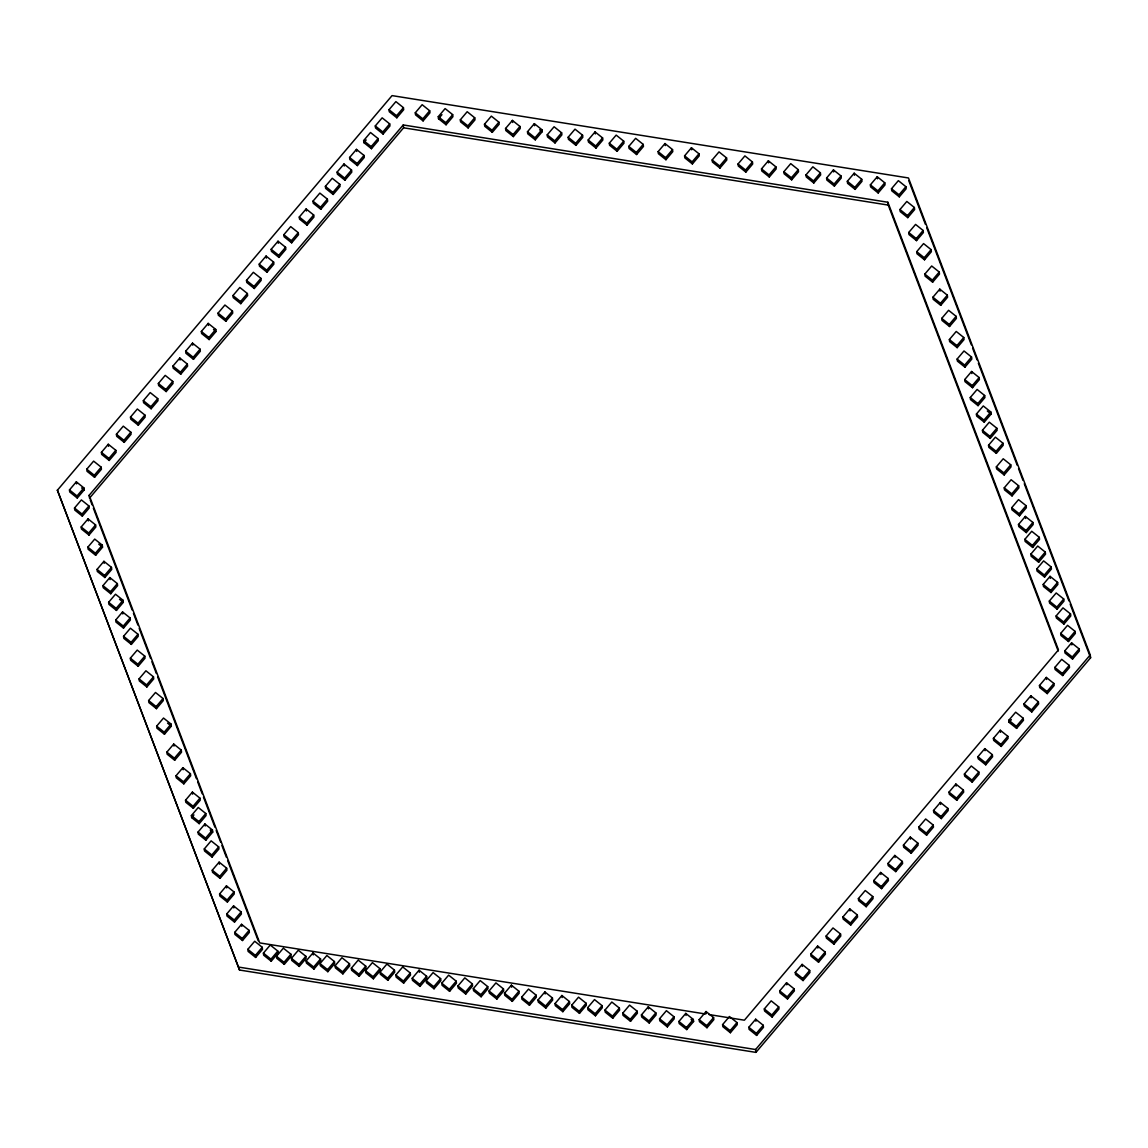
<?xml version="1.0" encoding="UTF-8"?>
<svg xmlns="http://www.w3.org/2000/svg" width="1148" height="1148" viewBox="0 0 1148 1148"><rect width="100%" height="100%" fill="white"/><g stroke="black" fill="none" stroke-linecap="round" stroke-linejoin="round"><path stroke-width="1.5" d="M57.4 490.225L392.056 95.614L908.47 177.969L1090.241 654.934L1090.6 657.775L755.944 1052.386L239.53 970.031L57.4 490.225L239.53 970.031M375.281 125.936L382.155 117.842L389.689 123.884L389.961 125.95L383.102 134.043L375.554 127.988L375.281 125.936L382.829 131.977L383.102 134.043M389.029 109.706L395.888 101.612L403.436 107.654L403.694 109.706L396.835 117.799L389.287 111.758L389.029 109.706L396.577 115.747L396.835 117.799M201.345 331.471L208.204 323.377L215.752 329.419L216.011 331.485L209.151 339.578L201.603 333.523L201.345 331.471L208.893 337.512L209.151 339.578M271.172 249.303L278.031 241.209L285.579 247.265L285.838 249.317L278.978 257.41L271.43 251.355L271.172 249.303L278.72 255.344L278.978 257.41M283.843 234.709L290.702 226.615L298.25 232.657L298.509 234.723L291.649 242.816L284.101 236.761L283.843 234.709L291.391 240.75L291.649 242.816M363.629 140.601L370.503 132.508L378.051 138.549L378.309 140.601L371.45 148.695L363.902 142.653L363.629 140.601L371.177 146.643L371.45 148.695M143.342 400.666L150.201 392.573L157.75 398.614L158.008 400.681L151.149 408.76L143.6 402.718L143.342 400.666L150.89 406.708L151.149 408.76M259.218 264.14L266.078 256.047L273.626 262.088L273.884 264.14L267.025 272.234L259.477 266.192L259.218 264.14L266.767 270.182L267.025 272.234M337.125 172.085L343.984 163.992L351.532 170.033L351.79 172.1L344.931 180.179L337.383 174.137L337.125 172.085L344.673 178.127L344.931 180.179M349.595 157.477L356.454 149.383L364.002 155.425L364.26 157.491L357.401 165.585L349.853 159.529L349.595 157.477L357.143 163.518L357.401 165.585M158.352 383.475L165.212 375.382L172.76 381.423L173.032 383.475L166.173 391.568L158.625 385.527L158.352 383.475L165.9 389.516L166.173 391.568M172.918 366.097L179.791 358.004L187.339 364.06L187.598 366.112L180.738 374.205L173.19 368.164L172.918 366.097L180.466 372.153L180.738 374.205M185.66 351.231L192.52 343.137L200.068 349.179L200.326 351.231L193.467 359.324L185.919 353.283L185.66 351.231L193.208 357.272L193.467 359.324M299.269 217.044L306.129 208.95L313.677 214.992L313.949 217.044L307.076 225.137L299.528 219.096L299.269 217.044L306.817 223.085L307.076 225.137M325.386 186.363L332.246 178.27L339.794 184.311L340.052 186.363L333.193 194.457L325.645 188.416L325.386 186.363L332.934 192.405L333.193 194.457M218.063 313.117L224.922 305.024L232.47 311.079L232.728 313.131L225.869 321.225L218.321 315.183L218.063 313.117L225.611 319.173L225.869 321.225M232.972 295.567L239.832 287.474L247.38 293.529L247.638 295.581L240.779 303.675L233.231 297.619L232.972 295.567L240.506 301.608L240.779 303.675M312.988 201.187L319.847 193.094L327.395 199.135L327.668 201.187L320.809 209.28L313.261 203.239L312.988 201.187L320.536 207.228L320.809 209.28M130.485 417.083L137.344 409.004L144.892 415.045L145.15 417.097L138.291 425.191L130.743 419.149L130.485 417.083L138.033 423.138L138.291 425.191M246.49 280.399L253.349 272.306L260.897 278.347L261.156 280.399L254.296 288.492L246.748 282.451L246.49 280.399L254.038 286.44L254.296 288.492M86.76 469.216L93.619 461.123L101.168 467.164L101.44 469.216L94.567 477.31L87.018 471.268L86.76 469.216L94.308 475.258L94.567 477.31M116.422 434.245L123.281 426.152L130.829 432.208L131.087 434.26L124.228 442.353L116.68 436.297L116.422 434.245L123.955 440.287L124.228 442.353M69.468 489.923L76.328 481.83L83.876 487.886L84.134 489.938L77.275 498.031L69.727 491.975L69.468 489.923L77.016 495.965L77.275 498.031M101.411 452.355L108.271 444.262L115.819 450.303L116.092 452.369L109.218 460.448L101.67 454.407L101.411 452.355L108.96 458.396L109.218 460.448M363.902 142.653L366.183 139.956M382.829 131.977L389.689 123.884M396.577 115.747L403.436 107.654M208.893 337.512L215.752 329.419M278.72 255.344L285.579 247.265M150.89 406.708L157.75 398.614M291.391 240.75L298.25 232.657M344.673 178.127L351.532 170.033M371.177 146.643L378.051 138.549M180.466 372.153L187.339 364.06M266.767 270.182L273.626 262.088M306.817 223.085L313.677 214.992M332.934 192.405L339.794 184.311M357.143 163.518L364.002 155.425M165.9 389.516L172.76 381.423M193.208 357.272L200.068 349.179M225.611 319.173L232.47 311.079M240.506 301.608L247.38 293.529M320.536 207.228L327.395 199.135M138.033 423.138L144.892 415.045M254.038 286.44L260.897 278.347M94.308 475.258L101.168 467.164M123.955 440.287L130.829 432.208M77.016 495.965L83.876 487.886M108.96 458.396L115.819 450.303M74.505 508.019L81.379 499.925L88.913 505.967L89.185 508.033L82.326 516.126L74.778 510.071L74.505 508.019L82.053 514.06L82.326 516.126M403.235 124.96L403.594 127.801L89.53 498.132L89.171 495.29L403.235 124.96L887.878 202.249L1058.47 649.868L744.406 1020.199L709.019 1014.559M415.275 112.791L422.148 104.698L429.696 110.753L429.955 112.805L423.095 120.899L415.547 114.857L415.275 112.791L422.823 118.847L423.095 120.899M82.053 514.06L88.913 505.967M422.823 118.847L429.696 110.753M81.192 526.975L88.052 518.882L95.6 524.923L95.858 526.989L88.999 535.068L81.451 529.027L81.192 526.975L88.74 533.016L88.999 535.068M438.263 116.68L445.123 108.586L452.671 114.628L452.929 116.694L446.07 124.773L438.522 118.732L438.263 116.68L445.811 122.721L446.07 124.773M438.522 118.732L441.951 114.685M88.74 533.016L95.6 524.923M445.811 122.721L452.671 114.628M87.851 547.166L94.724 539.086L102.272 545.128L102.531 547.18L95.671 555.273L88.123 549.232L87.851 547.166L95.399 553.221L95.671 555.273M460.319 119.823L467.179 111.729L474.727 117.77L474.999 119.837L468.14 127.93L460.592 121.875L460.319 119.823L467.867 125.864L468.14 127.93M95.399 553.221L102.272 545.128M467.867 125.864L474.727 117.77M97.063 569.408L103.923 561.315L111.471 567.356L111.729 569.422L104.87 577.516L97.322 571.46L97.063 569.408L104.612 575.449L104.87 577.516M484.485 124.228L491.344 116.135L498.892 122.176L499.165 124.242L492.291 132.321L484.743 126.28L484.485 124.228L492.033 130.269L492.291 132.321M104.612 575.449L111.471 567.356M102.947 585.652L109.806 577.559L117.354 583.6L117.613 585.652L110.753 593.746L103.205 587.704L102.947 585.652L110.495 591.694L110.753 593.746M492.033 130.269L498.892 122.176M110.495 591.694L117.354 583.6M505.551 128.49L512.41 120.411L519.958 126.452L520.231 128.504L513.357 136.598L505.823 130.556L505.551 128.49L513.099 134.546L513.357 136.598M108.63 602.313L115.503 594.219L123.051 600.275L123.31 602.327L116.45 610.42L108.902 604.365L108.63 602.313L116.178 608.354L116.45 610.42M513.099 134.546L519.958 126.452M116.178 608.354L123.051 600.275M527.477 131.747L534.337 123.654L541.885 129.695L542.143 131.747L535.284 139.841L527.736 133.799L527.477 131.747L535.025 137.789L535.284 139.841M115.704 620.02L122.563 611.927L130.111 617.968L130.37 620.02L123.51 628.114L115.962 622.072L115.704 620.02L123.252 626.062L123.51 628.114M535.025 137.789L541.885 129.695M123.252 626.062L130.111 617.968M547.223 134.847L554.082 126.754L561.63 132.795L561.889 134.861L555.029 142.955L547.481 136.899L547.223 134.847L554.771 140.888L555.029 142.955M123.553 636.308L130.413 628.214L137.961 634.256L138.219 636.308L131.36 644.401L123.812 638.36L123.553 636.308L131.102 642.349L131.36 644.401M554.771 140.888L561.63 132.795M131.102 642.349L137.961 634.256M568.16 137.243L575.019 129.15L582.567 135.206L582.825 137.258L575.966 145.351L568.418 139.31L568.16 137.243L575.693 143.299L575.966 145.351M130.355 658.163L137.229 650.084L144.777 656.125L145.035 658.177L138.176 666.271L130.628 660.229L130.355 658.163L137.904 664.218L138.176 666.271M575.693 143.299L582.567 135.206M137.904 664.218L144.777 656.125M588.192 139.984L595.051 131.891L602.6 137.932L602.858 139.984L595.999 148.078L588.45 142.036L588.192 139.984L595.74 146.026L595.999 148.078M139.066 678.884L145.925 670.791L153.473 676.832L153.732 678.884L146.872 686.978L139.324 680.936L139.066 678.884L146.614 684.926L146.872 686.978M595.74 146.026L602.6 137.932M146.614 684.926L153.473 676.832M609.301 143.184L616.175 135.105L623.708 141.147L623.981 143.199L617.122 151.292L609.574 145.251L609.301 143.184L616.849 149.24L617.122 151.292M148.623 700.553L155.497 692.474L163.03 698.515L163.303 700.567L156.444 708.66L148.896 702.619L148.623 700.553L156.171 706.608L156.444 708.66M616.849 149.24L623.708 141.147M628.788 146.413L635.648 138.32L643.196 144.375L643.468 146.427L636.595 154.521L629.047 148.465L628.788 146.413L636.336 152.454L636.595 154.521M156.171 706.608L163.03 698.515M636.336 152.454L643.196 144.375M156.659 726.139L163.518 718.045L171.066 724.087L171.325 726.153L164.465 734.246L156.917 728.191L156.659 726.139L164.207 732.18L164.465 734.246M164.207 732.18L171.066 724.087M658.12 151.636L664.979 143.543L672.527 149.584L672.8 151.636L665.94 159.73L658.392 153.689L658.12 151.636L665.668 157.678L665.94 159.73M665.668 157.678L672.527 149.584M166.862 752.141L173.721 744.048L181.269 750.103L181.542 752.155L174.683 760.249L167.134 754.193L166.862 752.141L174.41 758.197L174.683 760.249M684.581 155.841L691.44 147.748L698.989 153.789L699.247 155.841L692.388 163.934L684.839 157.893L684.581 155.841L692.129 161.882L692.388 163.934M174.41 758.197L181.269 750.103M692.129 161.882L698.989 153.789M176.017 775.775L182.876 767.682L190.424 773.723L190.697 775.775L183.823 783.869L176.275 777.827L176.017 775.775L183.565 781.817L183.823 783.869M183.565 781.817L190.424 773.723M712.162 159.974L719.021 151.88L726.569 157.922L726.827 159.974L719.968 168.067L712.42 162.026L712.162 159.974L719.71 166.015L719.968 168.067M719.71 166.015L726.569 157.922M185.531 800.199L192.39 792.106L199.939 798.161L200.211 800.213L193.338 808.307L185.789 802.265L185.531 800.199L193.079 806.255L193.338 808.307M193.079 806.255L199.939 798.161M738.035 163.992L744.894 155.898L752.442 161.954L752.701 164.006L745.841 172.1L738.293 166.044L738.035 163.992L745.583 170.048L745.841 172.1M191.4 815.568L198.26 807.475L205.808 813.516L206.066 815.568L199.207 823.661L191.659 817.62L191.4 815.568L198.948 821.609L199.207 823.661M191.659 817.62L193.94 814.922M745.583 170.048L752.442 161.954M198.948 821.609L205.808 813.516M198.044 832.07L204.918 823.977L212.452 830.018L212.724 832.085L205.865 840.178L198.317 834.122L198.044 832.07L205.592 838.112L205.865 840.178M761.497 168.885L768.356 160.792L775.905 166.847L776.177 168.9L769.304 176.993L761.77 170.952L761.497 168.885L769.045 174.941L769.304 176.993M205.592 838.112L212.452 830.018M769.045 174.941L775.905 166.847M204.272 848.946L211.132 840.853L218.68 846.894L218.938 848.946L212.079 857.039L204.531 850.998L204.272 848.946L211.82 854.987L212.079 857.039M783.854 171.726L790.728 163.633L798.276 169.689L798.534 171.741L791.675 179.834L784.127 173.779L783.854 171.726L791.403 177.768L791.675 179.834M211.82 854.987L218.68 846.894M791.403 177.768L798.276 169.689M212.251 870.241L219.124 862.148L226.658 868.189L226.931 870.241L220.072 878.335L212.524 872.293L212.251 870.241L219.799 876.283L220.072 878.335M805.996 174.898L812.856 166.804L820.404 172.846L820.662 174.898L813.803 182.991L806.255 176.95L805.996 174.898L813.545 180.939L813.803 182.991M219.799 876.283L226.658 868.189M813.545 180.939L820.404 172.846M219.584 893.948L226.443 885.854L233.991 891.91L234.249 893.962L227.39 902.055L219.842 896L219.584 893.948L227.132 900.003L227.39 902.055M826.589 177.997L833.448 169.904L840.996 175.945L841.254 178.012L834.395 186.091L826.847 180.049L826.589 177.997L834.122 184.039L834.395 186.091M834.122 184.039L840.996 175.945M227.132 900.003L233.991 891.91M847.324 181.298L854.184 173.205L861.732 179.246L862.005 181.298L855.131 189.391L847.583 183.35L847.324 181.298L854.873 187.339L855.131 189.391M226.716 913.98L233.575 905.887L241.123 911.928L241.396 913.995L234.522 922.088L226.974 916.032L226.716 913.98L234.264 920.022L234.522 922.088M854.873 187.339L861.732 179.246M234.264 920.022L241.123 911.928M234.694 932.406L241.554 924.312L249.102 930.368L249.36 932.42L242.501 940.513L234.953 934.458L234.694 932.406L242.228 938.447L242.501 940.513M870.371 184.842L877.23 176.749L884.778 182.79L885.036 184.857L878.177 192.95L870.629 186.894L870.371 184.842L877.919 190.884L878.177 192.95M242.228 938.447L249.102 930.368M877.919 190.884L884.778 182.79M891.494 188.746L898.353 180.652L905.901 186.694L906.159 188.76L899.3 196.839L891.752 190.798L891.494 188.746L899.028 194.787L899.3 196.839M247.839 949.339L254.698 941.245L262.246 947.287L262.505 949.353L255.645 957.432L248.097 951.391L247.839 949.339L255.387 955.38L255.645 957.432M899.028 194.787L905.901 186.694M255.387 955.38L262.246 947.287M263.409 953.127L270.268 945.034L277.816 951.075L278.074 953.127L271.215 961.22L263.667 955.179L263.409 953.127L270.957 959.168L271.215 961.22M899.96 209.539L906.82 201.445L914.368 207.501L914.64 209.553L907.767 217.646L900.219 211.605L899.96 209.539L907.508 215.594L907.767 217.646M270.957 959.168L277.816 951.075M276.496 956.255L283.355 948.162L290.903 954.203L291.162 956.27L284.302 964.349L276.754 958.307L276.496 956.255L284.044 962.297L284.302 964.349M907.508 215.594L914.368 207.501M284.044 962.297L290.903 954.203M291.449 958.336L298.308 950.243L305.856 956.284L306.129 958.336L299.255 966.429L291.707 960.388L291.449 958.336L298.997 964.377L299.255 966.429M908.714 232.513L915.573 224.42L923.121 230.475L923.379 232.527L916.52 240.621L908.972 234.565L908.714 232.513L916.262 238.569L916.52 240.621M298.997 964.377L305.856 956.284M916.262 238.569L923.121 230.475M306.129 960.976L312.988 952.897L320.536 958.939L320.794 960.991L313.935 969.084L306.387 963.043L306.129 960.976L313.677 967.032L313.935 969.084M916.707 251.685L923.566 243.591L931.114 249.647L931.372 251.699L924.513 259.792L916.965 253.737L916.707 251.685L924.255 257.726L924.513 259.792M313.677 967.032L320.536 958.939M320.019 963.588L326.879 955.495L334.427 961.55L334.699 963.603L327.826 971.696L320.278 965.655L320.019 963.588L327.567 969.644L327.826 971.696M924.255 257.726L931.114 249.647M327.567 969.644L334.427 961.55M335.087 965.798L341.946 957.705L349.494 963.746L349.767 965.798L342.893 973.891L335.345 967.85L335.087 965.798L342.635 971.839L342.893 973.891M924.829 274.085L931.688 265.992L939.236 272.033L939.495 274.085L932.635 282.178L925.087 276.137L924.829 274.085L932.377 280.126L932.635 282.178M342.635 971.839L349.494 963.746M932.377 280.126L939.236 272.033M351.345 968.195L358.205 960.101L365.753 966.157L366.011 968.209L359.152 976.302L351.604 970.247L351.345 968.195L358.894 974.236L359.152 976.302M932.922 297.217L939.782 289.124L947.33 295.18L947.588 297.232L940.729 305.325L933.18 299.284L932.922 297.217L940.47 303.273L940.729 305.325M358.894 974.236L365.753 966.157M365.566 970.706L372.426 962.612L379.974 968.654L380.232 970.706L373.373 978.799L365.825 972.758L365.566 970.706L373.114 976.747L373.373 978.799M940.47 303.273L947.33 295.18M373.114 976.747L379.974 968.654M380.045 972.155L386.905 964.062L394.453 970.103L394.725 972.155L387.852 980.249L380.318 974.207L380.045 972.155L387.594 978.196L387.852 980.249M941.733 318.398L948.592 310.304L956.14 316.346L956.413 318.398L949.54 326.491L942.006 320.45L941.733 318.398L949.281 324.439L949.54 326.491M387.594 978.196L394.453 970.103M395.859 975.025L402.718 966.932L410.267 972.973L410.525 975.039L403.666 983.119L396.117 977.077L395.859 975.025L403.407 981.066L403.666 983.119M949.281 324.439L956.14 316.346M403.407 981.066L410.267 972.973M949.367 339.55L956.227 331.456L963.775 337.512L964.033 339.564L957.174 347.657L949.626 341.616L949.367 339.55L956.915 345.605L957.174 347.657M412.204 978.297L419.063 970.204L426.611 976.245L426.884 978.311L420.01 986.405L412.476 980.349L412.204 978.297L419.752 984.338L420.01 986.405M956.915 345.605L963.775 337.512M419.752 984.338L426.611 976.245M426.224 980.679L433.083 972.586L440.631 978.627L440.889 980.693L434.03 988.772L426.482 982.731L426.224 980.679L433.772 986.72L434.03 988.772M957.131 359.066L963.99 350.972L971.538 357.014L971.811 359.066L964.951 367.159L957.403 361.118L957.131 359.066L964.679 365.107L964.951 367.159M433.772 986.72L440.631 978.627M964.679 365.107L971.538 357.014M441.779 983.219L448.653 975.126L456.201 981.181L456.459 983.233L449.6 991.327L442.052 985.285L441.779 983.219L449.327 989.275L449.6 991.327M964.722 379.586L971.581 371.493L979.129 377.549L979.388 379.601L972.528 387.694L964.98 381.638L964.722 379.586L972.27 385.628L972.528 387.694M449.327 989.275L456.201 981.181M457.952 985.945L464.811 977.866L472.359 983.908L472.617 985.96L465.758 994.053L458.21 988.012L457.952 985.945L465.5 992.001L465.758 994.053M972.27 385.628L979.129 377.549M465.5 992.001L472.359 983.908M970.261 397.538L977.12 389.459L984.668 395.5L984.927 397.552L978.067 405.646L970.519 399.604L970.261 397.538L977.809 403.594L978.067 405.646M473.32 988.672L480.18 980.579L487.728 986.62L487.986 988.672L481.127 996.765L473.579 990.724L473.32 988.672L480.869 994.713L481.127 996.765M977.809 403.594L984.668 395.5M480.869 994.713L487.728 986.62M976.417 414.055L983.276 405.962L990.824 412.003L991.083 414.055L984.223 422.148L976.675 416.107L976.417 414.055L983.965 420.096L984.223 422.148M489.062 990.982L495.922 982.889L503.47 988.93L503.728 990.982L496.869 999.076L489.321 993.034L489.062 990.982L496.596 997.024L496.869 999.076M983.965 420.096L990.824 412.003M496.596 997.024L503.47 988.93M504.517 993.25L511.377 985.156L518.925 991.212L519.183 993.264L512.324 1001.357L504.776 995.316L504.517 993.25L512.065 999.305L512.324 1001.357M982.444 430.285L989.303 422.191L996.851 428.247L997.124 430.299L990.25 438.393L982.717 432.337L982.444 430.285L989.992 436.34L990.25 438.393M512.065 999.305L518.925 991.212M989.992 436.34L996.851 428.247M988.543 445.237L995.402 437.158L1002.95 443.2L1003.209 445.252L996.349 453.345L988.801 447.304L988.543 445.237L996.091 451.293L996.349 453.345M521.651 997.167L528.525 989.074L536.073 995.115L536.331 997.182L529.472 1005.261L521.924 999.219L521.651 997.167L529.199 1003.209L529.472 1005.261M996.091 451.293L1002.95 443.2M529.199 1003.209L536.073 995.115M538.01 1000.008L544.884 991.915L552.418 997.971L552.69 1000.023L545.831 1008.116L538.283 1002.06L538.01 1000.008L545.558 1006.05L545.831 1008.116M996.349 466.863L1003.209 458.769L1010.757 464.811L1011.029 466.877L1004.17 474.956L996.622 468.915L996.349 466.863L1003.897 472.904L1004.17 474.956M545.558 1006.05L552.418 997.971M1003.897 472.904L1010.757 464.811M555.029 1003.582L561.889 995.488L569.437 1001.544L569.709 1003.596L562.836 1011.689L555.288 1005.648L555.029 1003.582L562.577 1009.637L562.836 1011.689M1004.242 487.828L1011.115 479.735L1018.649 485.776L1018.922 487.828L1012.062 495.922L1004.514 489.88L1004.242 487.828L1011.79 493.87L1012.062 495.922M562.577 1009.637L569.437 1001.544M571.675 1005.246L578.535 997.167L586.083 1003.209L586.341 1005.261L579.482 1013.354L571.934 1007.313L571.675 1005.246L579.223 1011.302L579.482 1013.354M1011.79 493.87L1018.649 485.776M579.223 1011.302L586.083 1003.209M587.647 1007.686L594.506 999.592L602.054 1005.648L602.313 1007.7L595.453 1015.793L587.905 1009.752L587.647 1007.686L595.195 1013.741L595.453 1015.793M1011.675 507.732L1018.534 499.638L1026.082 505.68L1026.355 507.746L1019.481 515.825L1011.933 509.784L1011.675 507.732L1019.223 513.773L1019.481 515.825M595.195 1013.741L602.054 1005.648M1019.223 513.773L1026.082 505.68M604.967 1010.111L611.827 1002.032L619.375 1008.073L619.633 1010.125L612.774 1018.219L605.226 1012.177L604.967 1010.111L612.515 1016.167L612.774 1018.219M1018.491 524.493L1025.351 516.413L1032.899 522.455L1033.171 524.507L1026.312 532.6L1018.764 526.559L1018.491 524.493L1026.039 530.548L1026.312 532.6M612.515 1016.167L619.375 1008.073M1026.039 530.548L1032.899 522.455M622.718 1013.225L629.578 1005.131L637.126 1011.173L637.384 1013.225L630.525 1021.318L622.977 1015.277L622.718 1013.225L630.266 1019.266L630.525 1021.318M1024.848 539.359L1031.722 531.266L1039.27 537.307L1039.528 539.373L1032.669 547.452L1025.121 541.411L1024.848 539.359L1032.396 545.4L1032.669 547.452M630.266 1019.266L637.126 1011.173M1032.396 545.4L1039.27 537.307M1030.861 554.125L1037.72 546.032L1045.268 552.088L1045.541 554.14L1038.667 562.233L1031.119 556.192L1030.861 554.125L1038.409 560.181L1038.667 562.233M641.431 1014.904L648.29 1006.81L655.838 1012.866L656.096 1014.918L649.237 1023.011L641.689 1016.97L641.431 1014.904L648.979 1020.959L649.237 1023.011M1038.409 560.181L1045.268 552.088M648.979 1020.959L655.838 1012.866M1036.773 568.978L1043.632 560.884L1051.181 566.94L1051.439 568.992L1044.58 577.085L1037.031 571.044L1036.773 568.978L1044.321 575.033L1044.58 577.085M659.54 1018.778L666.4 1010.685L673.948 1016.741L674.206 1018.793L667.347 1026.886L659.799 1020.83L659.54 1018.778L667.074 1024.82L667.347 1026.886M1044.321 575.033L1051.181 566.94M667.074 1024.82L673.948 1016.741M1043.202 584.432L1050.061 576.339L1057.609 582.395L1057.868 584.447L1051.008 592.54L1043.46 586.485L1043.202 584.432L1050.75 590.488L1051.008 592.54M678.913 1021.476L685.772 1013.397L693.32 1019.438L693.593 1021.49L686.734 1029.584L679.186 1023.542L678.913 1021.476L686.461 1027.532L686.734 1029.584M1050.75 590.488L1057.609 582.395M686.461 1027.532L693.32 1019.438M1049.315 601.064L1056.189 592.971L1063.737 599.012L1063.995 601.078L1057.136 609.172L1049.588 603.116L1049.315 601.064L1056.863 607.105L1057.136 609.172M699.175 1019.625L706.034 1011.532L713.582 1017.573L713.841 1019.639L706.981 1027.733L699.433 1021.677L699.175 1019.625L706.723 1025.666L706.981 1027.733M1056.863 607.105L1063.737 599.012M706.723 1025.666L713.582 1017.573M1056.117 615.974L1062.976 607.88L1070.524 613.922L1070.783 615.974L1063.923 624.067L1056.375 618.026L1056.117 615.974L1063.665 622.015L1063.923 624.067M1063.665 622.015L1070.524 613.922M722.58 1024.619L729.439 1016.525L736.987 1022.581L737.246 1024.633L730.386 1032.726L722.838 1026.671L722.58 1024.619L730.128 1030.674L730.386 1032.726M1060.68 633.423L1067.54 625.33L1075.088 631.371L1075.346 633.423L1068.487 641.517L1060.939 635.475L1060.68 633.423L1068.228 639.465L1068.487 641.517M730.128 1030.674L736.987 1022.581M1068.228 639.465L1075.088 631.371M1064.727 650.945L1071.601 642.851L1079.149 648.907L1079.407 650.959L1072.548 659.052L1065 652.997L1064.727 650.945L1072.275 656.986L1072.548 659.052M977.924 756.704L984.797 748.625L992.346 754.667L992.604 756.719L985.745 764.812L978.196 758.771L977.924 756.704L985.472 762.76L985.745 764.812M993.407 738.351L1000.281 730.257L1007.815 736.299L1008.088 738.351L1001.228 746.444L993.68 740.403L993.407 738.351L1000.956 744.392L1001.228 746.444M1008.805 720.27L1015.664 712.191L1023.212 718.232L1023.471 720.284L1016.611 728.377L1009.063 722.336L1008.805 720.27L1016.353 726.325L1016.611 728.377M764.31 1008.934L771.169 1000.841L778.717 1006.896L778.975 1008.949L772.116 1017.042L764.568 1011.001L764.31 1008.934L771.858 1014.99L772.116 1017.042M779.693 990.868L786.552 982.774L794.1 988.815L794.373 990.882L787.499 998.975L779.951 992.92L779.693 990.868L787.241 996.909L787.499 998.975M795.263 972.471L802.122 964.392L809.67 970.433L809.928 972.485L803.069 980.579L795.521 974.537L795.263 972.471L802.811 978.527L803.069 980.579M810.746 954.117L817.606 946.024L825.154 952.065L825.412 954.117L818.553 962.211L811.005 956.169L810.746 954.117L818.294 960.159L818.553 962.211M826.13 936.036L832.989 927.957L840.537 933.998L840.795 936.05L833.936 944.144L826.388 938.103L826.13 936.036L833.678 942.092L833.936 944.144M748.826 1027.302L755.685 1019.209L763.233 1025.264L763.492 1027.316L756.632 1035.41L749.084 1029.354L748.826 1027.302L756.374 1033.344L756.632 1035.41M887.935 863.511L894.794 855.432L902.342 861.474L902.615 863.526L895.741 871.619L888.208 865.578L887.935 863.511L895.483 869.567L895.741 871.619M903.419 845.158L910.278 837.064L917.826 843.106L918.099 845.158L911.225 853.251L903.677 847.21L903.419 845.158L910.967 851.199L911.225 853.251M918.802 827.077L925.675 818.983L933.209 825.039L933.482 827.091L926.623 835.184L919.074 829.143L918.802 827.077L926.35 833.132L926.623 835.184M842.905 916.979L849.764 908.886L857.312 914.927L857.57 916.994L850.711 925.073L843.163 919.031L842.905 916.979L850.453 923.021L850.711 925.073M858.388 898.611L865.248 890.518L872.796 896.559L873.054 898.626L866.195 906.719L858.647 900.663L858.388 898.611L865.936 904.653L866.195 906.719M873.771 880.545L880.631 872.451L888.179 878.493L888.437 880.545L881.578 888.638L874.03 882.597L873.771 880.545L881.32 886.586L881.578 888.638M933.525 810.502L940.384 802.409L947.932 808.45L948.205 810.517L941.331 818.596L933.798 812.554L933.525 810.502L941.073 816.544L941.331 818.596M949.009 792.134L955.868 784.041L963.416 790.097L963.689 792.149L956.815 800.242L949.267 794.186L949.009 792.134L956.557 798.176L956.815 800.242M964.392 774.068L971.265 765.974L978.799 772.016L979.072 774.082L972.213 782.161L964.664 776.12L964.392 774.068L971.94 780.109L972.213 782.161M1023.973 703.882L1030.832 695.788L1038.38 701.83L1038.653 703.882L1031.779 711.975L1024.246 705.934L1023.973 703.882L1031.521 709.923L1031.779 711.975M1039.457 685.514L1046.316 677.42L1053.864 683.462L1054.137 685.514L1047.263 693.607L1039.715 687.566L1039.457 685.514L1047.005 691.555L1047.263 693.607M1054.84 667.433L1061.713 659.354L1069.247 665.395L1069.52 667.447L1062.661 675.541L1055.112 669.499L1054.84 667.433L1062.388 673.489L1062.661 675.541M1009.063 722.336L1011.345 719.638M1072.275 656.986L1079.149 648.907M1000.956 744.392L1007.815 736.299M818.294 960.159L825.154 952.065M985.472 762.76L992.346 754.667M1016.353 726.325L1023.212 718.232M756.374 1033.344L763.233 1025.264M771.858 1014.99L778.717 1006.896M787.241 996.909L794.1 988.815M802.811 978.527L809.67 970.433M833.678 942.092L840.537 933.998M910.967 851.199L917.826 843.106M865.936 904.653L872.796 896.559M881.32 886.586L888.179 878.493M895.483 869.567L902.342 861.474M926.35 833.132L933.209 825.039M850.453 923.021L857.312 914.927M956.557 798.176L963.416 790.097M1047.005 691.555L1053.864 683.462M941.073 816.544L947.932 808.45M971.94 780.109L978.799 772.016M1031.521 709.923L1038.38 701.83M1062.388 673.489L1069.247 665.395M755.944 1052.386L755.585 1049.53L1090.241 654.934M403.594 127.801L888.251 205.09L1058.198 651.045M705.489 1013.985L259.749 942.91L89.171 495.29M239.171 967.176L755.585 1049.53M987.309 411.041L991.083 414.055M539.632 129.738L542.143 131.747M213.499 329.462L216.011 331.485M81.623 487.914L84.134 489.938M98.757 544.166L102.531 547.18M691.067 1019.481L693.593 1021.49M119.535 599.299L123.31 602.327M167.551 723.125L171.325 726.153M210.199 830.061L212.724 832.085M908.829 180.824L925.417 224.334M926.694 227.677L971.337 344.831M972.614 348.174L977.077 359.884M978.354 363.242L1017.257 465.327M1018.534 468.671L1022.997 480.381M1024.274 483.739L1068.917 600.878M1070.194 604.221L1090.6 657.775M90.175 499.811L92.084 504.819M93.347 508.162L132.178 610.033M133.455 613.376L137.904 625.072M139.181 628.415L150.632 658.478M151.909 661.822L156.372 673.503M157.635 676.846L196.466 778.731M197.743 782.075L202.192 793.77M203.469 797.099L214.92 827.163M216.197 830.506L220.66 842.202M221.923 845.545L226.386 857.226M227.648 860.57L258.214 940.743M1071.601 642.851L1071.859 644.918M1050.061 576.339L1050.32 578.405M1046.316 677.42L1046.589 679.473M1025.351 516.413L1025.623 518.466M1030.832 695.788L1031.105 697.841M971.581 371.493L971.839 373.559M1000.281 730.257L1000.539 732.309M939.782 289.124L940.054 291.19M984.797 748.625L985.056 750.677M887.878 202.249L888.251 205.09M955.868 784.041L956.14 786.107M877.23 176.749L877.488 178.801M940.384 802.409L940.657 804.461M854.184 173.205L854.456 175.257M833.448 169.904L833.706 171.956M910.278 837.064L910.551 839.116M894.794 855.432L895.067 857.484M880.631 872.451L880.903 874.503M768.356 160.792L768.629 162.858M849.764 908.886L850.022 910.938M817.606 946.024L817.864 948.076M802.122 964.392L802.38 966.444M691.44 147.748L691.699 149.8M786.552 982.774L786.825 984.826M664.979 143.543L665.252 145.595M755.685 1019.209L755.944 1021.275M595.051 131.891L595.31 133.943M706.034 1011.532L706.293 1013.584M685.772 1013.397L686.045 1015.449M648.29 1006.81L648.548 1008.877M534.337 123.654L534.595 125.706M512.41 120.411L512.682 122.463M561.889 995.488L562.161 997.555M544.884 991.915L545.142 993.981M511.377 985.156L511.635 987.223M356.454 149.383L356.712 151.436M343.984 163.992L344.242 166.044M419.063 970.204L419.336 972.256M306.129 208.95L306.401 211.002M278.031 241.209L278.29 243.276M266.078 256.047L266.336 258.099M312.988 952.897L313.246 954.949M208.204 323.377L208.477 325.429M192.52 343.137L192.792 345.189M179.791 358.004L180.049 360.07M241.554 924.312L241.812 926.379M233.575 905.887L233.848 907.939M226.443 885.854L226.701 887.921M219.124 862.148L219.383 864.2M204.918 823.977L205.176 826.029M192.39 792.106L192.663 794.172M182.876 767.682L183.149 769.734M173.721 744.048L173.994 746.114M108.271 444.262L108.543 446.314M122.563 611.927L122.836 613.979M109.806 577.559L110.065 579.611M103.923 561.315L104.181 563.367M88.052 518.882L88.31 520.934M76.328 481.83L76.6 483.882"/></g></svg>
